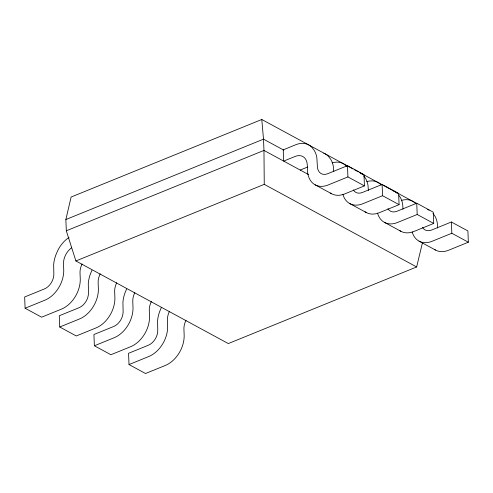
<?xml version="1.0" encoding="UTF-8"?>
<svg xmlns="http://www.w3.org/2000/svg" width="493" height="493" viewBox="0 0 493 493"><rect width="100%" height="100%" fill="white"/><g stroke="black" fill="none" stroke-linecap="round" stroke-linejoin="round"><path stroke-width="0.74" d="M422.384 243.037L416.647 266.959L228.296 343.566L75.897 260.963L66.315 230.804L65.865 219.539L71.109 197.046L261.783 119.491L352.883 168.865M65.865 219.539L263.509 139.155L283.746 150.118M66.315 230.804L263.965 150.414L308.482 174.547M75.897 260.963L264.254 184.357L416.647 266.959M300.194 170.054L307.657 167.022M347.473 165.679L327.709 173.715A12.719 8.892 -61.5 0 1 317.375 166.474L316.857 157.717A27.583 19.289 -61.5 0 0 313.807 149.786L313.228 149.083A25.044 17.514 -61.5 0 0 295.831 144.714L283.228 149.841L283.678 161.1L295.208 156.41A14.839 10.378 -61.5 0 1 307.262 164.859L307.49 170.492A25.439 17.785 -61.5 0 0 328.159 184.98L347.922 176.938L364.444 185.892L363.988 174.627L347.473 165.679L347.922 176.938M69.026 237.435A25.044 17.514 -61.5 0 0 56.485 253.507L55.98 254.653A27.583 19.289 -61.5 0 0 53.651 264.772L53.842 273.658A12.719 8.892 -61.5 0 1 44.413 288.935L24.65 296.977L25.1 308.236L44.869 300.2A25.439 17.785 -61.5 0 0 63.726 269.634L63.498 264.008A14.839 10.378 -61.5 0 1 71.534 247.837M364.444 185.892L344.681 193.928A25.439 17.785 -61.5 0 1 330.439 193.016M365.073 211.793A25.439 17.785 -61.5 0 0 379.314 212.705L399.077 204.663L398.627 193.404L382.106 184.45L362.343 192.486A12.719 8.892 -61.5 0 1 353.29 189.922M91.963 270.256A25.044 17.514 -61.5 0 0 91.119 272.278L90.613 273.424A27.583 19.289 -61.5 0 0 88.29 283.543L88.481 292.429A12.719 8.892 -61.5 0 1 79.053 307.712L59.283 315.748L59.739 327.007L79.502 318.971A25.439 17.785 -61.5 0 0 98.36 288.411L98.138 282.779A14.839 10.378 -61.5 0 1 100.196 273.812M399.077 204.663L382.562 195.709L362.793 203.751A25.439 17.785 -61.5 0 1 342.881 194.304M399.712 230.564A25.439 17.785 -61.5 0 0 413.947 231.476L433.717 223.44L433.261 212.175L416.745 203.221L396.976 211.263A12.719 8.892 -61.5 0 1 387.929 208.693M126.596 289.027A25.044 17.514 -61.5 0 0 125.758 291.049L125.247 292.201A27.583 19.289 -61.5 0 0 122.923 302.314L123.114 311.2A12.719 8.892 -61.5 0 1 113.686 326.483L93.923 334.519L94.373 345.784L114.136 337.742A25.439 17.785 -61.5 0 0 132.999 307.182L132.771 301.55A14.839 10.378 -61.5 0 1 134.835 292.583M433.717 223.44L417.195 214.486L397.432 222.522A25.439 17.785 -61.5 0 1 377.521 213.075M434.345 249.335A25.439 17.785 -61.5 0 0 448.587 250.247L468.35 242.211L467.9 230.946L451.378 221.998L431.615 230.034A12.719 8.892 -61.5 0 1 422.563 227.464M161.229 307.798A25.044 17.514 -61.5 0 0 160.391 309.826L159.886 310.972A27.583 19.289 -61.5 0 0 157.557 321.091L157.754 329.971A12.719 8.892 -61.5 0 1 148.319 345.254L128.556 353.296L129.012 364.555L148.775 356.519A25.439 17.785 -61.5 0 0 167.632 325.953L167.41 320.327A14.839 10.378 -61.5 0 1 169.469 311.354M468.35 242.211L451.834 233.257L432.065 241.293A25.439 17.785 -61.5 0 1 412.154 231.846M354.233 169.598L358.282 171.792M359.631 172.525L381.896 184.592M383.246 185.325L416.314 203.245M315.107 184.801L331.623 193.755M349.74 203.572L366.262 212.526M384.38 222.349L400.895 231.297M419.013 241.12L435.535 250.074M25.1 308.236L41.622 317.19L61.385 309.154A25.439 17.785 -61.5 0 0 80.248 278.588L80.02 272.956A14.839 10.378 -61.5 0 1 82.078 263.989M59.739 327.007L76.255 335.961L96.024 327.925A25.439 17.785 -61.5 0 0 114.881 297.365L114.653 291.733A14.839 10.378 -61.5 0 1 116.718 282.766M94.373 345.784L110.894 354.738L130.657 346.696A25.439 17.785 -61.5 0 0 149.515 316.136L149.293 310.504A14.839 10.378 -61.5 0 1 151.351 301.537M129.012 364.555L145.527 373.509L165.291 365.473A25.439 17.785 -61.5 0 0 184.154 334.907L183.926 329.275A14.839 10.378 -61.5 0 1 185.99 320.308M399.016 195.579L399.595 196.288A27.583 19.289 -61.5 0 1 402.645 204.219L403.015 209.223M261.783 119.491L263.509 139.155L263.965 150.414L264.254 184.357M451.378 221.998L451.834 233.257M437.648 227.994L437.285 222.99A27.583 19.289 -61.5 0 0 434.234 215.059L433.649 214.356A25.044 17.514 -61.5 0 0 433.014 213.481M416.745 203.221L417.195 214.486M382.106 184.45L382.562 195.709M368.376 190.452L368.012 185.448A27.583 19.289 -61.5 0 0 364.962 177.517L364.382 176.808A25.044 17.514 -61.5 0 0 363.742 175.933M333.743 171.675L333.373 166.671A27.583 19.289 -61.5 0 0 330.322 158.74L329.743 158.037A25.044 17.514 -61.5 0 0 323.759 153.169M332.183 162.875A25.044 17.514 -61.5 0 1 346.887 166.572M359.798 172.587A25.044 17.514 -61.5 0 1 362.312 174.386M366.817 181.646A25.044 17.514 -61.5 0 1 381.169 184.949M395.743 192.178A25.044 17.514 -61.5 0 1 396.945 193.157M393.032 190.717A25.044 17.514 -61.5 0 1 394.431 191.358M401.456 200.423A25.044 17.514 -61.5 0 1 415.809 203.72M427.665 209.488A25.044 17.514 -61.5 0 1 429.07 210.135"/></g></svg>
